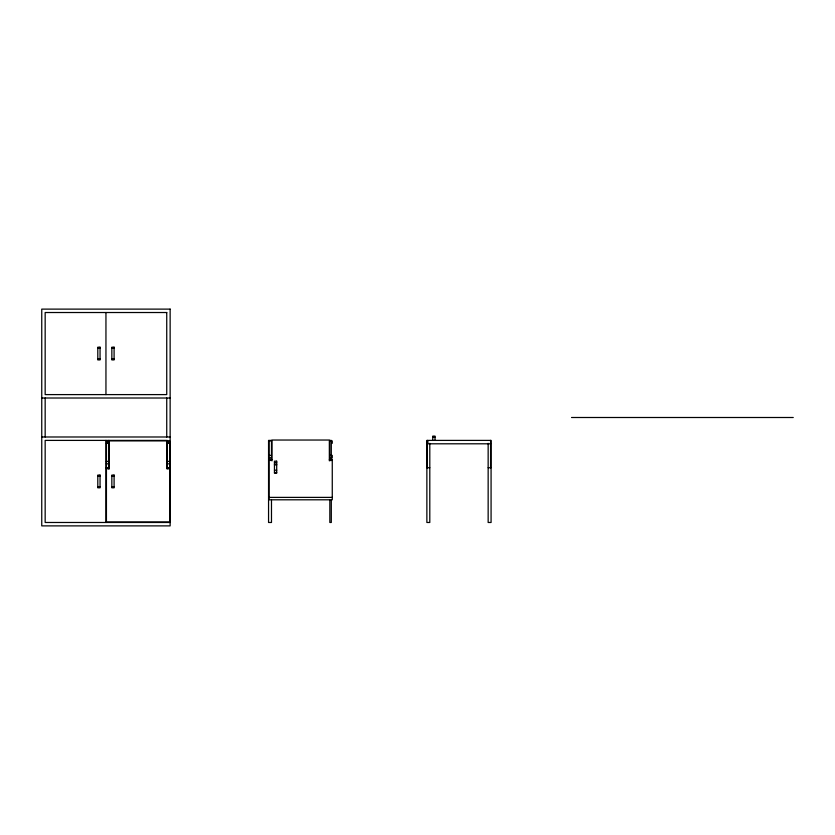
<?xml version="1.0" encoding="UTF-8"?>
<svg xmlns="http://www.w3.org/2000/svg" width="835" height="835" viewBox="0 0 835 835"><rect width="100%" height="100%" fill="white"/><g stroke="black" fill="none" stroke-linecap="round" stroke-linejoin="round"><path stroke-width="1.25" d="M330.128 460.502L331.579 460.492M427.948 441.423L427.917 442.759M97.799 348.174L100.054 348.174M111.848 348.174L114.092 348.174M97.799 358.956L100.054 358.956M111.848 358.956L114.092 358.956M41.75 398.013L170.142 398.013M571.537 417.5L793.25 417.5M41.75 436.987L170.142 436.987M432.77 437.081L435.025 437.081M108.874 440.88L106.431 440.88L106.431 467.736M167.219 440.88L169.662 440.88L169.662 467.736M271.479 440.88L269.047 440.88L269.047 499.8L332.267 499.8L332.267 459.365L329.835 459.365M329.835 440.88L331.297 440.88M106.431 443.322L108.874 443.322M167.219 443.322L169.662 443.322M427.363 443.802L490.583 443.802M269.047 455.388L271.479 455.388M329.835 455.388L332.267 455.388L332.267 457.83L329.835 457.83M269.047 457.83L271.479 457.83M269.047 459.365L271.479 459.365M269.047 459.709L271.97 459.709M329.345 459.709L332.267 459.709M106.431 461.4L108.874 461.4M167.219 461.4L169.662 461.4M274.454 462.559L276.698 462.559M106.431 463.832L108.874 463.832M167.219 463.832L169.662 463.832M274.454 464.208L276.698 464.208M274.454 464.897L276.698 464.897M105.951 467.736L108.874 467.736M170.142 467.736L167.219 467.736L167.219 440.4L45.163 440.4L45.163 522.48L170.142 522.48M426.873 467.736L429.795 467.736M488.151 467.736L491.074 467.736M108.874 468.216L106.431 468.216L106.431 521.99L169.662 521.99L169.662 468.216L167.219 468.706M106.431 468.706L109.354 468.706L109.354 440.88L166.739 440.88L166.739 468.706L169.662 468.706M274.454 470.178L276.698 470.178M274.454 472.526L276.698 472.526M97.799 476.044L100.054 476.044M111.848 476.044L114.092 476.044M97.799 486.826L100.054 486.826M111.848 486.826L114.092 486.826M269.047 497.389L332.267 497.389M331.568 460.095L330.618 459.688L330.086 460.461M270.78 460.095L269.235 460.252L270.791 460.492M490.583 440.4L490.583 467.736M488.151 443.322L488.151 522.48L491.074 522.48L491.074 440.4L426.873 440.4L426.873 522.48L429.795 522.48L429.795 443.322M435.025 440.4L435.025 436.11L432.77 436.11L432.77 440.4M427.363 440.4L427.363 467.736M332.267 440.88L332.267 443.322M331.297 460.064L331.297 440.4L329.835 440.4L329.835 460.064M331.297 500.322L331.297 522.48L329.835 522.48L329.835 500.322M329.345 460.889L329.345 440.035L271.97 440.035L271.97 460.889M271.479 460.064L271.479 440.4L268.557 440.4L268.557 522.48L271.479 522.48L271.479 500.322M166.739 398.013L166.739 436.987M108.874 440.4L108.874 469.061M105.951 312.52L105.951 394.6M105.951 440.4L105.951 522.48M45.163 398.013L45.163 436.987M106.629 442.049C108.007 444.763 108.748 439.575 106.629 441.976M167.898 442.049C169.39 444.773 169.808 439.575 167.908 441.976M170.142 309.117L41.75 309.117L41.75 525.883L170.142 525.883L170.142 309.117M166.739 312.52L45.163 312.52L45.163 394.6L166.739 394.6L166.739 312.52M100.054 347.193L97.799 347.193L97.799 359.927L100.054 359.927L100.054 347.193M114.092 347.193L111.848 347.193L111.848 359.927L114.092 359.927L114.092 347.193M276.698 461.181L274.454 461.181L274.454 473.215L276.698 473.215L276.698 461.181M100.054 475.073L97.799 475.073L97.799 487.807L100.054 487.807L100.054 475.073M114.092 475.073L111.848 475.073L111.848 487.807L114.092 487.807L114.092 475.073"/></g></svg>
